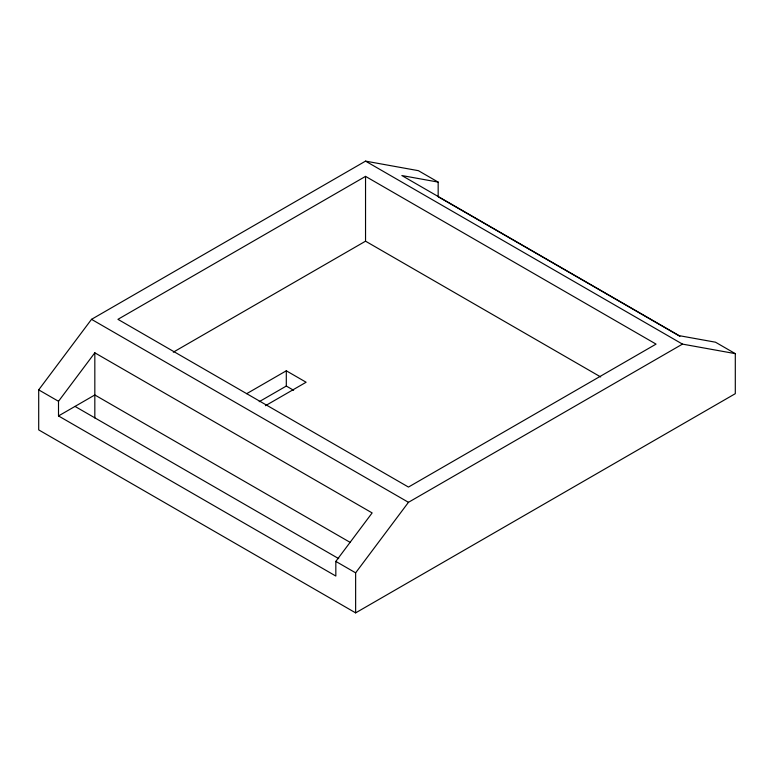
<?xml version="1.0" encoding="UTF-8"?>
<svg xmlns="http://www.w3.org/2000/svg" width="774" height="774" viewBox="0 0 774 774"><rect width="100%" height="100%" fill="white"/><g stroke="black" fill="none" stroke-linecap="round" stroke-linejoin="round"><path stroke-width="1.16" d="M438.171 182.103L401.861 175.543L679.175 335.655L715.495 342.205L735.3 353.641L735.3 393.676L355.634 612.873L38.7 429.889L38.7 389.864L91.525 319.333L365.541 161.127L418.366 170.667L438.171 182.103L438.171 196.741L679.911 336.303M58.505 401.3L94.825 352.809L372.139 512.92L335.829 561.402L335.829 576.04L58.505 415.938L58.505 401.3L38.7 389.864M355.634 612.873L355.634 572.837L408.459 502.316L682.475 344.111L735.3 353.641M365.541 176.375L117.938 319.333L408.459 487.069L656.062 344.111L365.541 176.375L365.541 241.188L600.682 376.938M58.505 415.938L94.825 394.972L350.167 542.39M173.308 352.17L365.541 241.188M246.693 393.676L286.303 370.794L306.117 382.24L265.453 405.711M259.203 401.696L286.303 386.052L293.607 390.26M365.541 161.127L682.475 344.111M91.525 319.333L408.459 502.316M75.02 406.408L338.731 558.654M335.829 561.402L355.634 572.837M286.303 370.794L286.303 386.052M94.825 352.809L94.825 417.941"/></g></svg>
